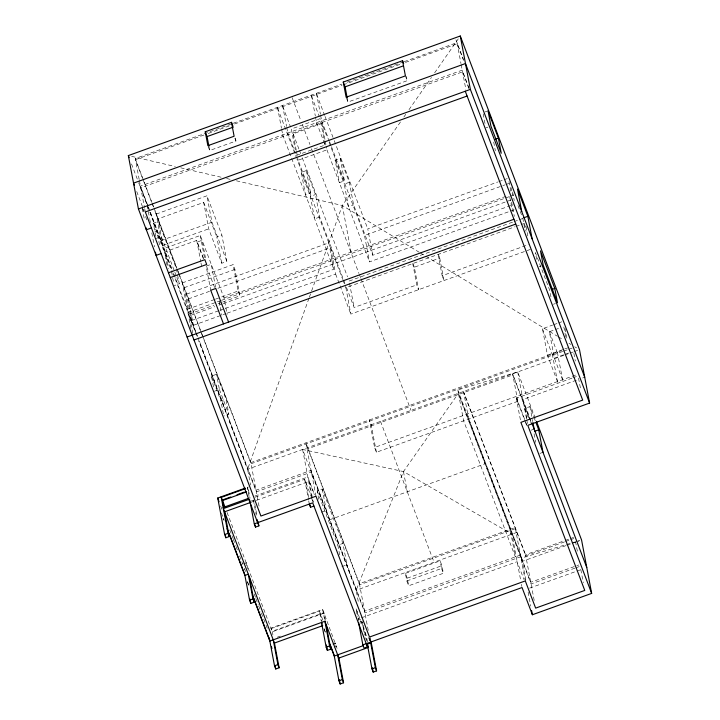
<?xml version="1.0" encoding="UTF-8"?>
<svg xmlns="http://www.w3.org/2000/svg" width="720" height="720" viewBox="0 0 720 720"><rect width="100%" height="100%" fill="white"/><g stroke="black" fill="none" stroke-linecap="round" stroke-linejoin="round"><path stroke-width="0.54" stroke-dasharray="3.6 2.7" d="M308.961 298.341L247.572 469.269L250.56 485.082M309.339 297.288L311.229 292.014M311.616 290.961L342.306 205.497L400.653 121.671M535.266 418.167L517.698 371.952L457.785 389.934L458.424 393.309L403.461 471.564L356.148 590.283L358.74 603.981M403.857 117.063L405.774 114.3M408.987 109.692L431.424 77.454M434.628 72.846L458.352 38.763M139.194 179.496L135.243 158.562L232.191 123.633M233.244 123.255L341.82 84.132M347.103 82.233L403.119 62.055M404.172 61.668L457.02 42.633L460.98 63.567M203.949 135.009L135.459 159.678L153.351 206.775M208.161 133.488L230.292 125.514M234.513 123.993L342.036 85.257M343.089 84.879L401.22 63.936M405.441 62.415L457.236 43.758L463.617 60.561M208.233 146.655L209.691 150.498L235.944 141.039L235.134 136.755M346.5 98.19L347.958 102.033L407.232 80.676L406.413 76.347M296.253 150.318L293.139 133.803L321.93 123.435L327.501 138.096M296.307 155.421L325.098 145.053L320.103 118.638L291.312 129.006L295.263 149.922M344.907 283.284L319.725 217.035L315.477 194.553L306.351 170.55L301.275 172.377L305.523 194.859L310.599 193.032L298.125 160.227L326.916 149.85L326.295 146.547M156.141 214.101L206.946 195.795L221.85 234.999L226.845 261.423L221.76 263.25L208.683 228.843L203.688 202.428L157.968 218.898M155.817 236.268L153.36 223.254L158.445 221.427L176.391 268.641L179.253 283.815L174.177 285.642M340.209 158.265L344.475 180.828L339.39 182.664L335.124 160.092L340.209 158.265L349.335 182.268L353.601 204.84L372.762 255.249L513.324 204.606M484.992 111.969L488.034 110.871M154.872 231.813L156.897 231.084L159.732 246.069M156.231 238.437L161.307 236.601L174.474 271.224M161.127 240.516L211.941 222.21L206.946 195.795M485.829 127.881L487.854 127.143M162.954 245.313L208.683 228.843M166.995 265.077L163.881 248.598L200.295 235.485L224.019 297.9L227.133 314.379M349.335 182.268L344.25 184.104L348.516 206.667L353.601 204.84M319.725 217.035L314.64 218.871L310.392 196.389L315.477 194.553M203.49 258.237L196.722 240.426L165.393 251.712L168.642 268.956M221.76 263.25L216.774 236.835L221.85 234.999M182.295 282.915L233.109 264.609L234.927 269.415L239.922 295.83L222.291 302.175M184.122 287.721L234.927 269.415M186.552 294.12L328.815 242.865L296.874 158.841M372.762 255.249L367.767 228.834L497.763 181.998M498.825 181.62L503.046 180.099M504.108 179.712L507.276 178.569M188.379 298.917L209.457 291.33M217.89 288.288L330.642 247.671L342.729 279.468M514.098 209.79L369.504 261.882L364.509 235.467L504.882 184.896M505.935 184.518L509.103 183.375M214.443 299.547L187.29 309.33L173.349 272.664M215.487 299.169L218.619 298.044M221.697 296.937L238.095 291.024L233.109 264.609M224.019 297.9L508.329 195.471M187.956 312.426L216.261 302.229M217.314 301.851L220.482 300.708M221.535 300.33L509.544 196.569M510.597 196.191L513.756 195.057M195.768 331.632L189.117 314.136L214.002 305.163M218.151 303.669L221.256 302.553M192.753 333.396L189.432 315.819L214.749 306.693M218.97 305.172L222.138 304.038M223.191 303.66L511.209 199.89M191.547 320.535L218.943 310.662M219.996 310.284L224.217 308.763M225.27 308.385L333.81 269.28L328.815 242.865M193.374 325.332L226.044 313.569M227.097 313.191L335.628 274.086L330.642 247.671M349.11 281.043L512.973 222.012M514.026 221.634L518.256 220.104M519.318 219.726L522.486 218.583M530.361 249.417L350.838 314.091L345.852 287.676L514.809 226.809M515.862 226.431L520.092 224.91M521.145 224.523L524.313 223.389M414.333 267.21L412.515 262.404L416.763 284.886L418.581 289.692L414.333 267.21L439.74 258.057L438.282 254.214M346.5 287.487L354.096 307.467L416.763 284.886M439.74 258.057L443.988 280.539L442.161 275.733L528.534 244.62M213.507 386.937L211.455 376.101L216.54 374.265L225.972 399.078L228.834 414.252L223.758 416.079M539.136 266.643L541.17 265.905M214.326 391.275L219.402 389.448L216.54 374.265M223.344 413.91L220.887 400.905L225.972 399.078M553.428 304.254L555.462 303.516M557.487 381.573L547.452 355.167L542.457 328.752L552.618 325.089M553.635 324.729L557.703 323.262M558.72 322.893L561.762 321.795M562.572 379.746L554.355 358.137L549.369 331.722L554.445 329.895M555.462 329.526L558.513 328.428M547.452 355.167L563.706 349.308M564.723 348.948L567.774 347.85M259.047 506.151L250.83 462.636L561.429 350.739M562.662 351.495L251.037 463.761L203.544 338.814M563.67 351.135L567.738 349.668M568.755 349.299L572.823 347.841M554.355 358.137L568.584 353.016M563.796 355.347L247.572 469.269L198.684 340.659M564.849 354.969L569.034 353.457M570.087 353.079L573.228 351.954M574.272 351.576L578.466 350.064M515.43 528.642L359.613 584.775L307.908 448.74L512.829 374.913L531.126 423.045M249.012 496.008L247.374 487.35L249.912 486.441M517.824 401.328L376.407 452.268L374.58 447.471L576.792 374.616M572.031 378.135L516.312 398.214L525.123 421.389M573.048 377.775L578.133 375.939M254.853 496.062L307.818 476.982L314.514 494.586M576.333 380.241L522.9 399.492L531.441 421.956M582.624 377.982L584.721 377.226M255.096 497.178L304.641 479.331L313.452 502.488M251.451 500.931L253.998 500.013M250.821 502.353L254.205 501.138M256.311 500.373L309.249 481.311L314.352 494.73M526.644 418.086L524.826 408.456L529.911 406.62L533.745 416.709M318.78 499.374L317.169 490.833L322.245 489.006L342.927 543.42L347.283 566.46M531.108 430.2L534.159 429.102M321.201 512.19L326.286 510.363M329.382 519.858L485.19 463.725M539.928 453.411L542.979 452.313M243.63 563.904L246.168 562.986M339.669 554.859L337.851 545.247L342.927 543.42M341.883 566.604L346.968 564.777M368.244 630.45L359.406 583.65L515.214 527.517L525.303 580.914M517.041 532.314L356.148 590.283L302.616 449.442L403.461 471.564L511.956 534.15L520.623 580.005M405.396 573.381L440.118 560.871L441.945 565.677L443.376 573.264L408.654 585.774L406.836 580.968L405.396 573.381L407.223 578.187L408.654 585.774M407.223 578.187L441.945 565.677M337.059 648.387L322.659 609.435L271.008 628.047L271.494 630.63M271.116 628.605L319.383 611.217M406.836 580.968L441.549 568.458L440.118 560.871M323.982 613.197L272.331 631.809L247.383 566.19M277.218 637.209L280.368 636.075M520.416 555.057L364.608 611.19L311.076 470.349L256.032 490.176L198.162 337.932M534.195 600.426L525.555 554.724L564.219 540.792M565.263 540.414L569.448 538.911M570.492 538.533L573.624 537.408M564.435 541.917L525.771 555.849L463.716 392.607L468.711 419.022L530.757 582.264L578.826 564.948M565.479 541.539L569.655 540.036M570.699 539.658L573.84 538.533M357.966 619.038L359.658 618.435M361.35 617.823L517.158 561.69L523.926 579.474M358.182 620.163L360.72 619.254M565.974 545.616L522.297 561.357L458.424 393.309M567.018 545.247L571.176 543.744M572.211 543.375L579.492 540.747M360.027 621.936L362.574 621.018M360.243 623.061L362.781 622.143M332.892 643.959L335.439 643.05L336.114 646.641M333 644.526L335.538 643.608M334.116 647.163L336.654 646.245M574.965 568.134L531.081 583.947L520.74 556.74L364.923 612.873L311.391 472.041L256.347 491.868L198.882 340.668M576.009 567.765L579.15 566.631M529.587 588.15L582.615 569.043M525.834 580.086L521.658 557.982L565.524 544.815M566.595 544.5L570.879 543.213M571.95 542.889L575.154 541.926M576.225 541.602L579.438 540.639M131.616 156.348L175.275 166.536M180.738 167.814L221.13 177.228M226.584 178.506L230.958 179.523M236.412 180.792L342.306 205.497L419.13 252.198M420.093 252.783L424.899 255.699M425.853 256.284L557.424 336.258M558.387 336.843L563.184 339.759M568.953 343.26L570.87 344.43M574.713 346.77L576.63 347.931M455.922 39.753L463.41 59.436M517.995 205.578L521.973 216.045M469.008 88.029L462.222 70.173L140.445 186.102L148.005 205.983M468.918 88.632L462.546 71.856L140.769 187.785L148.716 208.71M549.369 331.722L557.577 353.331M542.457 328.752L552.501 355.158M405.405 75.879L407.232 80.676M534.123 417.717L535.275 420.75M530.91 421.92L512.613 373.788L518.139 403.011M524.826 408.456L528.282 417.528M526.743 424.809L515.997 396.522L520.884 422.379M525.51 422.406L526.68 425.475M463.5 391.482L525.555 554.724M457.785 389.934L521.658 557.982M316.665 94.401L324.648 115.407M325.053 116.451L333.837 139.563M334.233 140.607L367.767 228.834M321.66 120.816L329.13 140.472M329.526 141.507L331.101 145.647M331.488 146.682L344.475 180.828M311.589 96.228L319.329 116.595M329.094 142.281L364.509 235.467M335.124 160.092L344.268 184.185M316.575 122.643L323.937 141.993M324.324 143.01L325.098 145.053M326.916 149.85L369.504 261.882M292.131 97.668L300.762 120.384M302.364 124.578L309.933 144.504M311.526 148.698L358.956 273.474M359.352 274.518L360.549 277.668M360.954 278.721L411.003 410.391M282.798 106.596L290.538 126.972M293.139 133.803L299.088 149.472M299.484 150.516L300.681 153.648M302.265 157.824L347.517 276.867M287.784 133.02L295.533 153.387M277.713 108.432L296.478 157.797M343.116 280.494L345.852 287.676M301.275 172.377L310.392 196.389M282.708 134.847L333.81 269.28M335.628 274.086L350.838 314.091M441.549 568.458L443.376 573.264M380.52 421.38L434.052 562.212M234.846 138.159L235.944 141.039M359.406 583.65L305.874 442.809L315.963 496.206M317.169 490.833L337.851 545.247M211.941 222.21L226.845 261.423M238.095 291.024L239.922 295.83M203.688 202.428L216.774 236.835M368.892 637.668L370.08 640.791M368.712 637.749L369.9 640.872M206.676 266.616L214.641 287.568M203.382 258.813L197.037 242.118L202.122 240.282L205.443 257.859M322.884 620.145L319.275 610.659L321.291 621.333M324.099 628.731L325.692 632.925M323.919 628.803L325.908 634.05M135.243 158.562L151.947 202.509M152.343 203.553L153.54 206.694M153.936 207.738L176.895 268.146M177.3 269.199L178.497 272.349M178.893 273.393L202.599 335.763M203.004 336.816L250.83 462.636M154.944 210.96L177.507 270.324M177.912 271.368L179.109 274.518M179.505 275.571L201.15 332.523M201.555 333.567L203.148 337.77M174.87 272.277L176.463 276.471M176.859 277.524L179.253 283.815M219.402 389.448L228.834 414.252M148.401 207.027L149.994 211.212M150.39 212.256L172.953 271.62M196.164 332.685L197.766 336.888M150.309 212.895L163.881 248.598M189.432 315.819L197.28 336.474M131.517 163.953L138.276 181.728M138.672 182.772L149.4 211.005M149.796 212.049L172.458 271.647M172.854 272.7L197.1 336.483M153.36 223.254L171.306 270.468M211.455 376.101L220.887 400.905M136.728 191.52L144.306 211.455M142.479 208.332L144.036 212.427M145.593 216.522L147.537 221.643M247.374 487.35L248.697 491.112M227.088 512.496L247.284 565.632L247.959 569.223M220.635 505.953L222.219 510.12M229.734 529.884L233.19 538.686M233.289 539.244L235.665 545.49M236.061 546.525L237.645 550.683M239.616 555.885L242.784 564.21L242.676 563.652M245.583 571.572L243.999 567.414L244.386 569.439M254.178 593.901L255.753 598.059M255.861 598.617L258.237 604.863M258.633 605.898L261 612.144M261.396 613.188L265.644 624.069M266.04 625.104L267.228 628.227M221.364 512.955L224.136 520.236M247.491 581.688L249.471 586.89M223.155 518.238L223.947 520.317M247.311 581.769L249.291 586.971M573.858 353.34L575.316 361.044M578.547 378.135L580.824 390.222M565.02 328.437L567.315 340.542M563.823 326.934L565.695 336.843M550.953 296.901L549.711 290.286L535.41 252.675L536.661 259.29M557.361 352.206L562.887 381.429M552.285 354.033L557.811 383.265M525.996 226.305L527.868 236.214M524.583 223.704L526.041 231.408M522.765 218.133L524.988 229.914M512.622 191.997L514.242 200.565M510.993 187.398L512.451 195.102M508.959 181.494L510.831 191.403M511.623 202.086L514.323 216.369M575.505 541.458L577.377 551.358M580.815 569.547L583.308 582.732M509.805 197.289L512.496 211.572M493.713 142.074L495.351 150.75M483.165 113.787L485.208 124.623M529.911 406.62L532.134 418.401M532.332 419.472L532.737 421.605M534.051 433.8L535.671 442.368M461.187 64.665L465.867 89.433M517.698 371.952L526.563 418.887M526.77 419.967L527.58 424.269M528.111 592.128L530.757 606.132M521.433 584.307L521.847 586.467M438.12 254.322L442.161 275.733M347.139 97.695L347.958 102.033M403.461 471.564L407.286 491.796M342.306 205.497L351.387 253.548M316.458 93.276L320.409 114.21M320.616 115.308L321.975 122.499M321.93 123.435L325.044 139.941M325.26 141.048L326.088 145.449M349.524 283.248L354.096 307.467M311.373 95.103L315.333 116.037M315.54 117.144L316.899 124.326M376.407 452.268L371.205 424.728L369.378 419.931L374.58 447.471M306.351 170.55L310.599 193.032M296.469 151.416L298.125 160.227M282.582 105.48L286.542 126.414M286.749 127.512L288.108 134.703M277.506 107.307L281.457 128.241M281.664 129.339L283.023 136.53M370.287 637.569L370.899 640.8M369.711 637.776L370.287 640.818M367.497 641.979L366.291 635.571L355.95 608.364L357.561 616.905M365.076 632.367L366.705 641.025M363.393 625.374L366.03 639.351M362.178 622.17L364.617 635.076M357.165 611.559L358.803 620.217M322.245 489.006L326.601 512.046M307.692 447.615L307.908 448.74M309.249 481.311L313.11 501.741M302.616 449.442L311.481 496.377M311.688 497.448L312.498 501.759M305.649 481.401L309.114 499.734M304.641 479.331L308.502 499.752M308.709 500.832L309.312 504.054M325.323 620.28L323.874 612.639L272.223 631.251L272.907 634.842M322.659 609.435L324.675 620.118M320.49 613.854L321.93 621.504M208.881 146.214L209.691 150.498M219.231 301.275L221.877 315.279M215.604 287.361L211.248 264.294L206.163 266.121L210.726 290.286M254.817 504.36L257.049 516.186M253.395 500.085L256.239 515.142M200.295 235.485L204.651 258.552M248.589 490.554L250.029 498.195M196.722 240.426L200.772 261.891M200.979 262.989L201.609 266.283M246.06 562.428L246.744 566.028M188.172 297.792L193.689 327.024M186.345 292.995L191.862 322.218M183.906 286.596L189.117 314.136M182.088 281.79L190.953 328.725M171.513 271.557L173.358 281.313M157.752 217.773L163.278 246.996M155.925 212.976L161.451 242.199M147.168 205.479L149.598 218.322M149.796 219.393L150.399 222.606M151.821 232.911L154.449 246.825M139.41 180.594L144.504 207.558M144.711 208.656L145.332 211.95M142.29 208.377L144.513 220.149M510.345 530.469L458.631 394.434L463.626 420.849L515.34 556.884L510.345 530.469"/><path stroke-width="1.08" d="M249.804 500.229L254.277 523.89L255.492 527.085L258.876 525.87L138.429 208.98L128.34 155.583L460.278 36L579.51 349.686L589.599 403.083L527.787 425.349L591.66 593.397L532.386 614.745L522.045 587.538L362.853 644.895L364.068 648.099L367.452 646.875L366.849 643.653M231.489 122.328L234.117 136.242L207.864 145.692L205.236 131.787L231.489 122.328L232.947 126.171M402.534 60.705L405.405 75.879L346.131 97.236L343.26 82.062L402.534 60.705L403.632 63.585M208.881 146.214L207.063 136.584L233.316 127.125M347.139 97.695L345.087 86.859L403.326 65.88M138.429 208.98L470.367 89.397L460.278 36M467.109 96.03L145.332 211.95L260.919 516.033L315.963 496.206L369.495 637.047L525.303 580.914L535.644 608.121L584.757 590.427L520.884 422.379L582.696 400.104L465.282 91.224M151.416 227.961L146.331 229.788L145.926 227.646M161.145 253.566L156.069 255.393L155.457 252.18M495.333 139.176L498.384 138.078L488.034 110.871L490.905 126.045L501.246 153.252L498.384 138.078M168.453 272.772L204.858 259.65L206.685 264.456L170.271 277.569M187.092 337.014L513.954 219.258M523.782 217.773L527.85 216.306L517.509 189.099L521.748 211.581M193.995 339.984L515.781 224.064M551.736 289.548L554.787 288.45L540.495 250.848L543.195 265.176L557.496 302.787L554.787 288.45M249.768 502.74L224.568 511.812L229.239 536.544L225.855 537.768L224.64 534.564L217.737 498.033L245.268 488.106M221.229 497.376L245.376 488.673M223.389 499.635L230.742 496.989M237.042 494.712L244.386 492.066M222.444 500.571L246.591 491.877M223.137 507.492L248.337 498.411M249.606 499.158L223.353 508.617L274.455 643.05L279.126 667.782L275.742 668.997L274.518 665.802L269.847 641.07L252.45 595.296M224.64 534.564L228.024 533.34L221.121 496.809L225.108 507.294M254.277 523.89L312.705 502.839L367.452 646.875M309.312 504.054L310.536 507.258L313.92 506.034M534.663 431.289L538.731 429.831L536.04 422.766M249.507 577.431L254.187 602.163L250.794 603.378L249.579 600.183L252.963 598.959L248.292 574.227L244.908 575.451L227.115 528.642M269.847 641.07L324.891 621.243L338.886 658.053L343.557 682.776L340.164 684L338.949 680.796L334.062 654.948L330.084 644.463M274.455 643.05L322.722 625.662M274.518 665.802L277.911 664.578L273.24 639.846M326.106 624.438L330.777 649.17L327.393 650.394L326.178 647.19L329.562 645.966L324.891 621.243M363.213 645.642L334.278 656.073L329.499 643.482M371.097 641.871L376.578 670.878L373.194 672.102L371.979 668.898L367.299 644.175L370.692 642.951M338.886 658.053L368.523 647.37M338.949 680.796L342.342 679.581L337.662 654.849M371.979 668.898L375.363 667.683L370.476 641.826M584.721 377.226L465.48 63.54L133.542 183.123L134.334 185.229M470.367 89.397L589.599 403.083M536.463 421.317L581.571 540L591.66 593.397M531.828 422.973L586.782 567.54M343.26 82.062L345.087 86.859M205.236 131.787L207.063 136.584M367.299 644.175L368.217 646.569M375.363 667.683L376.578 670.878M228.582 322.065L215.811 288.459L210.726 290.286L223.506 323.901M322.11 624.06L321.507 622.458L326.178 647.19M329.562 645.966L330.777 649.17M342.342 679.581L343.557 682.776M128.34 155.583L129.132 157.68M217.737 498.033L218.646 500.436M229.275 533.754L244.296 573.291M253.818 598.338L269.64 639.945L269.253 637.92M228.024 533.34L229.239 536.544M252.963 598.959L254.187 602.163M277.911 664.578L279.126 667.782M527.85 216.306L532.098 238.788M538.731 429.831L542.979 452.313M532.944 422.676L534.159 429.102M531.576 610.443L532.386 614.745M372.384 667.8L373.194 672.102M358.587 622.314L362.853 644.895M310.122 505.107L310.536 507.258M339.354 679.698L340.164 684M326.376 645.012L327.393 650.394M258.066 521.568L258.876 525.87M257.049 519.444L257.661 522.666M255.087 524.934L255.492 527.085M271.476 646.434L271.881 648.585M275.13 665.775L275.742 668.997M249.984 599.085L250.794 603.378M244.692 574.326L249.579 600.183M222.336 500.013L223.785 507.654M218.952 501.228L219.06 501.795M225.45 535.617L225.855 537.768"/></g></svg>
